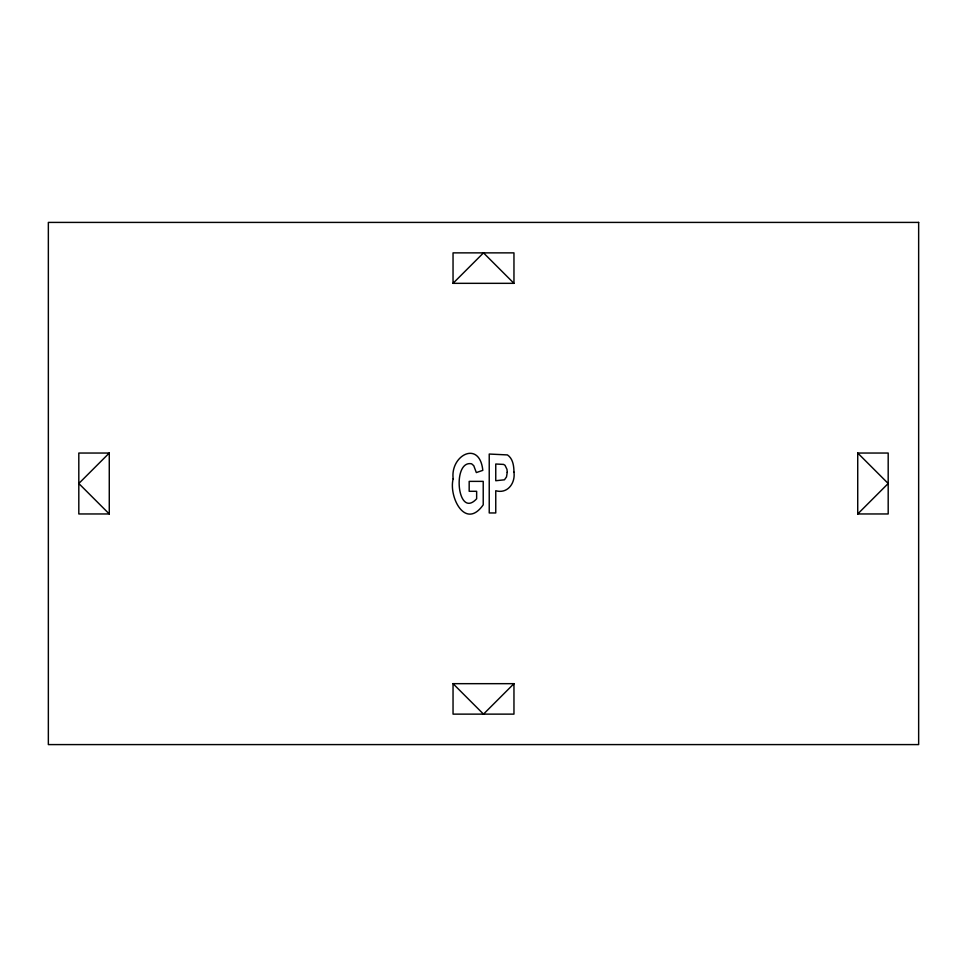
<?xml version="1.0" encoding="UTF-8"?>
<svg xmlns="http://www.w3.org/2000/svg" width="967" height="967" viewBox="0 0 967 967"><rect width="100%" height="100%" fill="white"/><g stroke="black" fill="none" stroke-linecap="round" stroke-linejoin="round"><path stroke-width="1.45" d="M109.271 453.04L78.811 483.5L109.271 513.961L78.811 513.961L78.811 453.04L109.271 453.04L109.271 513.961M453.04 283.331L483.5 252.87L513.961 283.331L513.961 252.87L453.04 252.87L453.04 283.331L513.961 283.331M513.961 683.669L483.5 714.129L453.04 683.669L453.04 714.129L513.961 714.129L513.961 683.669L453.04 683.669M857.729 513.961L888.189 483.5L857.729 453.04L888.189 453.04L888.189 513.961L857.729 513.961L857.729 453.04M453.172 478.822C448.507 496.458 465.115 530.593 483.222 504.834L483.222 481.373L469.176 481.373L469.176 491.296L476.646 491.296L476.646 498.767C457.137 519.968 451.831 459.591 471.654 463.834L473.77 465.719L476.332 472.573L482.811 470.361C479.62 439.767 450.078 455.227 453.172 478.822M513.961 472.162C515.496 483.089 507.627 494.137 495.757 490.728L495.757 512.957L489.229 512.957L489.229 454.043L507.445 454.925C512.993 458.672 513.9 465.997 513.961 472.162M507.24 472.331L506.503 476.912L504.472 479.801L495.757 480.732L495.757 464.015L503.589 464.414L505.04 465.32L506.986 469.394L507.24 472.331M918.65 222.41L48.35 222.41L48.35 744.59L918.65 744.59L918.65 222.41"/></g></svg>
